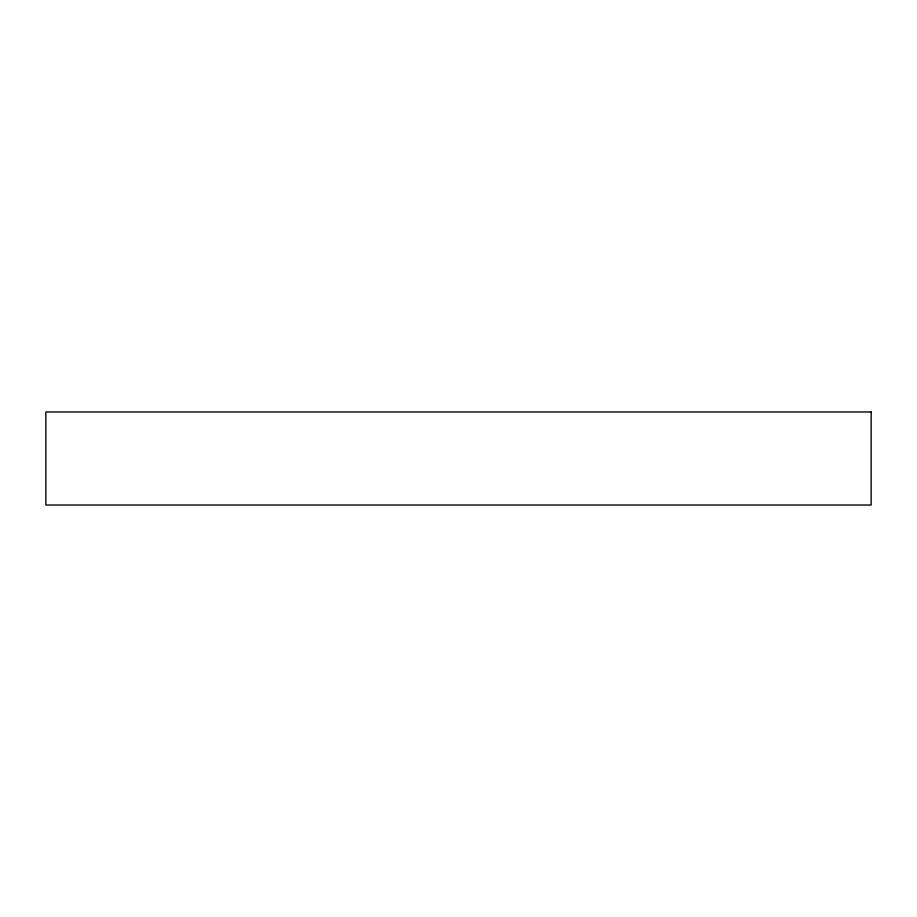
<?xml version="1.0" encoding="UTF-8"?>
<svg xmlns="http://www.w3.org/2000/svg" width="917" height="917" viewBox="0 0 917 917"><rect width="100%" height="100%" fill="white"/><g stroke="black" fill="none" stroke-linecap="round" stroke-linejoin="round"><path stroke-width="1.38" d="M871.15 411.974L45.85 411.974L45.85 505.026L871.15 505.026L871.15 411.974"/></g></svg>
